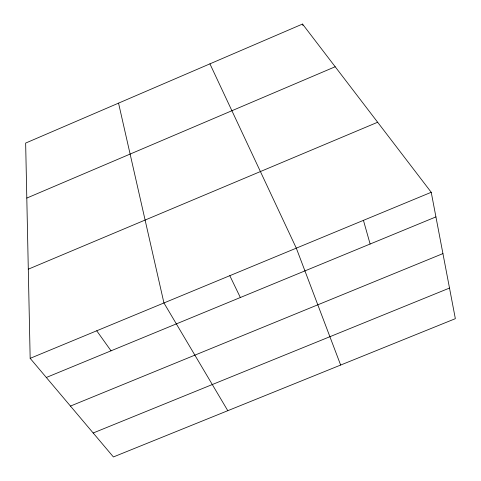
<?xml version="1.0" encoding="UTF-8"?>
<svg xmlns="http://www.w3.org/2000/svg" width="481" height="481" viewBox="0 0 481 481"><rect width="100%" height="100%" fill="white"/><g stroke="black" fill="none" stroke-linecap="round" stroke-linejoin="round"><path stroke-width="0.72" d="M302.519 24.05L25.649 143.073L30.165 358.351L113.408 456.95L455.351 318.669L431.229 192.286L302.519 24.05L302.928 25.475M26.804 198.07L335.185 66.751M28.295 269.192L377.645 122.246M30.165 358.351L431.229 192.286M46.32 377.489L435.924 216.901M70.454 406.078L442.929 253.595M93.182 432.99L449.507 288.059M96.729 330.79L111.033 350.817M227.796 410.69L163.943 302.958L118.548 103.138M229.81 275.685L240.344 297.517M209.926 63.853L296.308 248.154L340.65 365.049M363.444 220.352L370.123 244.023"/></g></svg>
